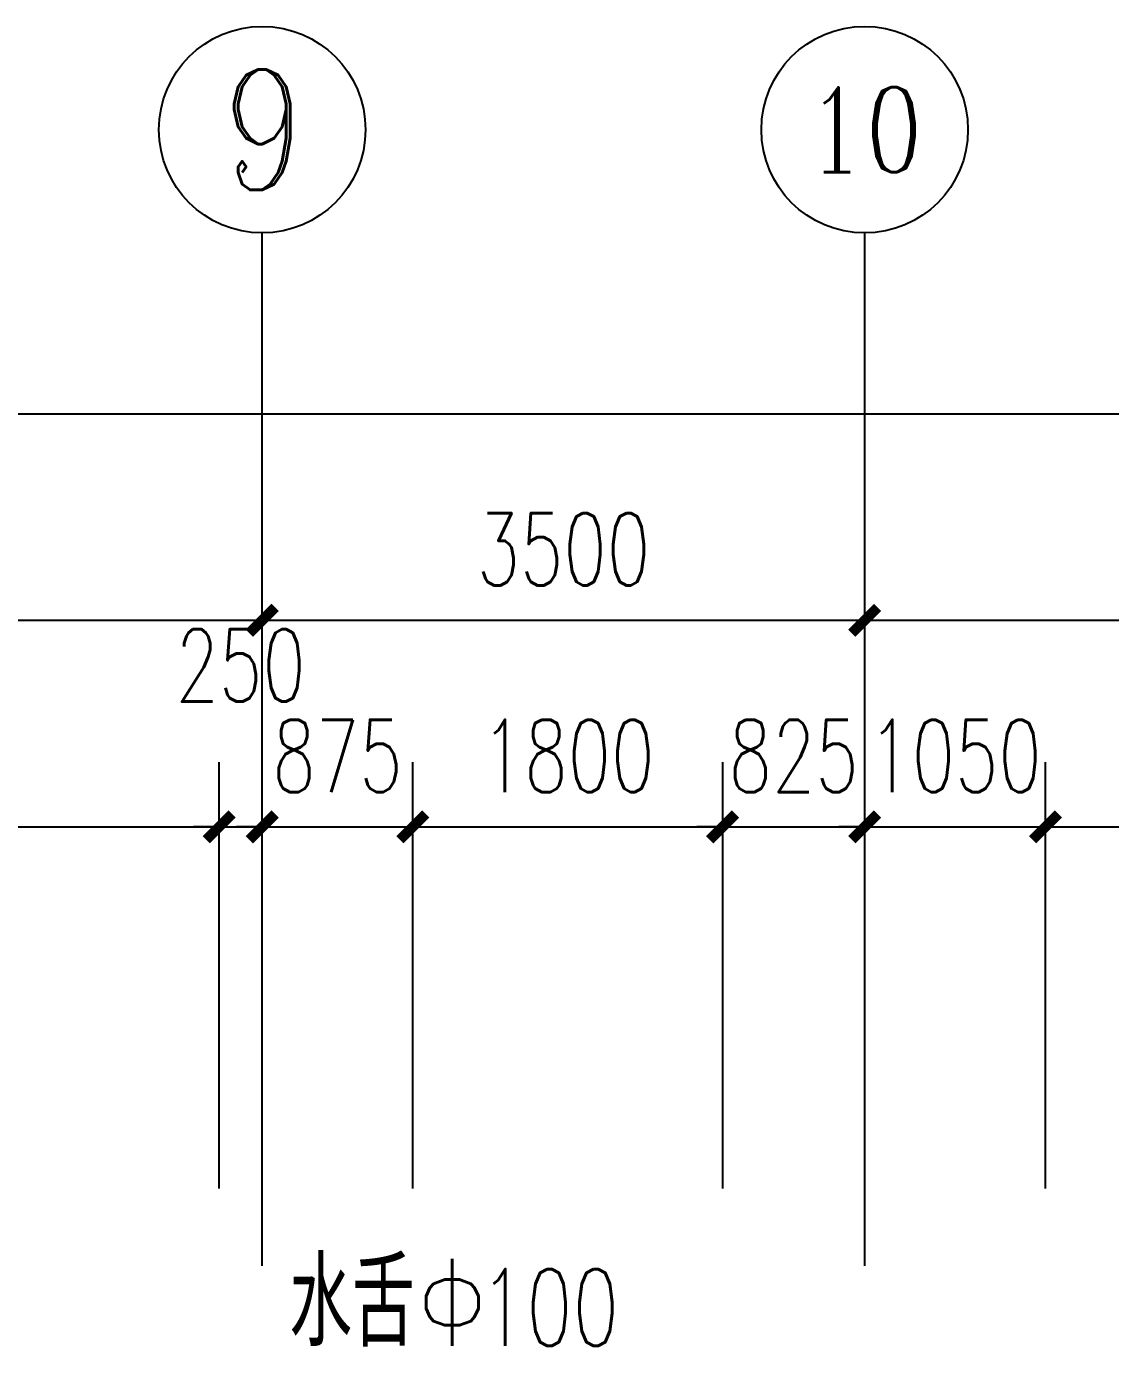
# Model space of a CAD drawing. Extents: x 0 to 2972856, y -1269770 to 0.
# Drawn here: x 2729786 to 2736084, y -1011225 to -1003556 of the extents above; entities that cross this region are included whole.
import ezdxf
from ezdxf.enums import TextEntityAlignment as Align

# ---------------------------------------------------------------- set-up
doc = ezdxf.new("R2010")
doc.units = 0
doc.header["$LTSCALE"] = 1000
doc.header["$PDSIZE"] = 50
doc.layers.add('1-建筑底图', color=8, linetype='Continuous')
doc.layers.add('AXIS_TEXT', color=7, linetype='Continuous')
doc.styles.add('_TCH_AXIS', font='COMPLEX', dxfattribs={"bigfont": 'GBCBIG'})
doc.styles.add('_TCH_DIM', font='SIMPLEX', dxfattribs={"bigfont": 'GBCBIG'})
doc.styles.add('A_DIM_T3', font='SIMPLEX', dxfattribs={"width": 0.7, "bigfont": 'HZ'})
doc.styles.add('COMPLEX', font='COMPLEX')
doc.dimstyles.new('_TCH_ARCH&&150', dxfattribs={"dimtxt": 420, "dimasz": 150, "dimexe": 375, "dimexo": 450, "dimgap": 202.5, "dimtad": 1, "dimdec": 0, "dimzin": 0, "dimdsep": 46, "dimtxsty": 'A_DIM_T3', "dimblk": 'ARCHTICK', "dimcen": 0.09, "dimclrt": 7, "dimazin": 2, "dimtfac": 1, "dimtdec": 0, "dimtix": 1, "dimtmove": 2, "dimatfit": 3, "dimfxl": 150, "dimtolj": 1, "dimtzin": 0, "dimarcsym": 0})

# ---------------------------------------------------------------- blocks, each defined once
blk = doc.blocks.new('_ArchTick')
at = {"color": 0, "linetype": 'ByBlock', "const_width": 0.4}
blk.add_lwpolyline([(-0.5, -0.5), (0.5, 0.5)], dxfattribs=at)
blk = doc.blocks.new('*D221')
at = {"layer": '1-建筑底图', "color": 0, "lineweight": -2, "transparency": 16777216}
for p, q in [((-600, 79650), (-600, 84525)), ((106600, 79650), (106600, 84525)), ((-600, 84150), (106600, 84150))]:
    blk.add_line(p, q, dxfattribs=at)
at = {"layer": 'Defpoints', "color": 0, "transparency": 16777216}
for p in [(106600, 84150), (-600, 79200), (106600, 79200)]:
    blk.add_point(p, dxfattribs=at)
at = {"layer": '1-建筑底图', "color": 0, "lineweight": -2, "transparency": 16777216, "xscale": 150, "yscale": 150, "zscale": 150, "rotation": 180}
blk.add_blockref('_ArchTick', (-600, 84150), dxfattribs=at)
at = {"layer": '1-建筑底图', "color": 0, "lineweight": -2, "transparency": 16777216, "xscale": 150, "yscale": 150, "zscale": 150}
blk.add_blockref('_ArchTick', (106600, 84150), dxfattribs=at)
at = {"layer": '1-建筑底图', "color": 7, "transparency": 16777216, "insert": (53000, 84562.5), "char_height": 420, "attachment_point": 5, "style": 'A_DIM_T3'}
blk.add_mtext('\\A1;107200', dxfattribs=at)
blk = doc.blocks.new('*D230')
at = {"layer": '1-建筑底图', "color": 0, "lineweight": -2, "transparency": 16777216}
for p, q in [((48000, 79650), (48000, 83325)), ((55700, 79650), (55700, 83325)), ((48000, 82950), (55700, 82950))]:
    blk.add_line(p, q, dxfattribs=at)
at = {"layer": 'Defpoints', "color": 0, "transparency": 16777216}
for p in [(55700, 82950), (48000, 79200), (55700, 79200)]:
    blk.add_point(p, dxfattribs=at)
at = {"layer": '1-建筑底图', "color": 0, "lineweight": -2, "transparency": 16777216, "xscale": 150, "yscale": 150, "zscale": 150, "rotation": 180}
blk.add_blockref('_ArchTick', (48000, 82950), dxfattribs=at)
at = {"layer": '1-建筑底图', "color": 0, "lineweight": -2, "transparency": 16777216, "xscale": 150, "yscale": 150, "zscale": 150}
blk.add_blockref('_ArchTick', (55700, 82950), dxfattribs=at)
at = {"layer": '1-建筑底图', "color": 7, "transparency": 16777216, "insert": (51850, 83362.5), "char_height": 420, "attachment_point": 5, "style": 'A_DIM_T3'}
blk.add_mtext('\\A1;7700', dxfattribs=at)
blk = doc.blocks.new('*D231')
at = {"layer": '1-建筑底图', "color": 0, "lineweight": -2, "transparency": 16777216}
for p, q in [((55700, 79650), (55700, 83325)), ((59200, 79650), (59200, 83325)), ((55700, 82950), (59200, 82950))]:
    blk.add_line(p, q, dxfattribs=at)
at = {"layer": 'Defpoints', "color": 0, "transparency": 16777216}
for p in [(59200, 82950), (55700, 79200), (59200, 79200)]:
    blk.add_point(p, dxfattribs=at)
at = {"layer": '1-建筑底图', "color": 0, "lineweight": -2, "transparency": 16777216, "xscale": 150, "yscale": 150, "zscale": 150, "rotation": 180}
blk.add_blockref('_ArchTick', (55700, 82950), dxfattribs=at)
at = {"layer": '1-建筑底图', "color": 0, "lineweight": -2, "transparency": 16777216, "xscale": 150, "yscale": 150, "zscale": 150}
blk.add_blockref('_ArchTick', (59200, 82950), dxfattribs=at)
at = {"layer": '1-建筑底图', "color": 7, "transparency": 16777216, "insert": (57450, 83362.5), "char_height": 420, "attachment_point": 5, "style": 'A_DIM_T3'}
blk.add_mtext('\\A1;3500', dxfattribs=at)
blk = doc.blocks.new('*D232')
at = {"layer": '1-建筑底图', "color": 0, "lineweight": -2, "transparency": 16777216}
for p, q in [((59200, 79650), (59200, 83325)), ((67200, 79650), (67200, 83325)), ((59200, 82950), (67200, 82950))]:
    blk.add_line(p, q, dxfattribs=at)
at = {"layer": 'Defpoints', "color": 0, "transparency": 16777216}
for p in [(67200, 82950), (59200, 79200), (67200, 79200)]:
    blk.add_point(p, dxfattribs=at)
at = {"layer": '1-建筑底图', "color": 0, "lineweight": -2, "transparency": 16777216, "xscale": 150, "yscale": 150, "zscale": 150, "rotation": 180}
blk.add_blockref('_ArchTick', (59200, 82950), dxfattribs=at)
at = {"layer": '1-建筑底图', "color": 0, "lineweight": -2, "transparency": 16777216, "xscale": 150, "yscale": 150, "zscale": 150}
blk.add_blockref('_ArchTick', (67200, 82950), dxfattribs=at)
at = {"layer": '1-建筑底图', "color": 7, "transparency": 16777216, "insert": (63200, 83362.5), "char_height": 420, "attachment_point": 5, "style": 'A_DIM_T3'}
blk.add_mtext('\\A1;8000', dxfattribs=at)
blk = doc.blocks.new('*D301')
at = {"layer": '1-建筑底图', "color": 0, "lineweight": -2, "transparency": 16777216}
for p, q in [((60250, 79650), (60250, 82125)), ((62250, 79650), (62250, 82125)), ((60250, 81750), (62250, 81750))]:
    blk.add_line(p, q, dxfattribs=at)
at = {"layer": 'Defpoints', "color": 0, "transparency": 16777216}
for p in [(62250, 81750), (60250, 79200), (62250, 79200)]:
    blk.add_point(p, dxfattribs=at)
at = {"layer": '1-建筑底图', "color": 0, "lineweight": -2, "transparency": 16777216, "xscale": 150, "yscale": 150, "zscale": 150, "rotation": 180}
blk.add_blockref('_ArchTick', (60250, 81750), dxfattribs=at)
at = {"layer": '1-建筑底图', "color": 0, "lineweight": -2, "transparency": 16777216, "xscale": 150, "yscale": 150, "zscale": 150}
blk.add_blockref('_ArchTick', (62250, 81750), dxfattribs=at)
at = {"layer": '1-建筑底图', "color": 7, "transparency": 16777216, "insert": (61250, 82162.5), "char_height": 420, "attachment_point": 5, "style": 'A_DIM_T3'}
blk.add_mtext('\\A1;2000', dxfattribs=at)
blk = doc.blocks.new('*D302')
at = {"layer": '1-建筑底图', "color": 0, "lineweight": -2, "transparency": 16777216}
for p, q in [((59200, 79650), (59200, 82125)), ((60250, 79650), (60250, 82125)), ((59200, 81750), (59050, 81750)), ((59200, 81750), (60250, 81750)), ((60250, 81750), (60400, 81750))]:
    blk.add_line(p, q, dxfattribs=at)
at = {"layer": 'Defpoints', "color": 0, "transparency": 16777216}
for p in [(60250, 81750), (59200, 79200), (60250, 79200)]:
    blk.add_point(p, dxfattribs=at)
at = {"layer": '1-建筑底图', "color": 0, "lineweight": -2, "transparency": 16777216, "xscale": 150, "yscale": 150, "zscale": 150}
blk.add_blockref('_ArchTick', (59200, 81750), dxfattribs=at)
at = {"layer": '1-建筑底图', "color": 0, "lineweight": -2, "transparency": 16777216, "xscale": 150, "yscale": 150, "zscale": 150, "rotation": 180}
blk.add_blockref('_ArchTick', (60250, 81750), dxfattribs=at)
at = {"layer": '1-建筑底图', "color": 7, "transparency": 16777216, "insert": (59725, 82162.5), "char_height": 420, "attachment_point": 5, "style": 'A_DIM_T3'}
blk.add_mtext('\\A1;1050', dxfattribs=at)
blk = doc.blocks.new('*D303')
at = {"layer": '1-建筑底图', "color": 0, "lineweight": -2, "transparency": 16777216}
for p, q in [((58375, 79650), (58375, 82125)), ((59200, 79650), (59200, 82125)), ((58375, 81750), (58225, 81750)), ((58375, 81750), (59200, 81750)), ((59200, 81750), (59350, 81750))]:
    blk.add_line(p, q, dxfattribs=at)
at = {"layer": 'Defpoints', "color": 0, "transparency": 16777216}
for p in [(59200, 81750), (58375, 79200), (59200, 79200)]:
    blk.add_point(p, dxfattribs=at)
at = {"layer": '1-建筑底图', "color": 0, "lineweight": -2, "transparency": 16777216, "xscale": 150, "yscale": 150, "zscale": 150}
blk.add_blockref('_ArchTick', (58375, 81750), dxfattribs=at)
at = {"layer": '1-建筑底图', "color": 0, "lineweight": -2, "transparency": 16777216, "xscale": 150, "yscale": 150, "zscale": 150, "rotation": 180}
blk.add_blockref('_ArchTick', (59200, 81750), dxfattribs=at)
at = {"layer": '1-建筑底图', "color": 7, "transparency": 16777216, "insert": (58787.5, 82162.5), "char_height": 420, "attachment_point": 5, "style": 'A_DIM_T3'}
blk.add_mtext('\\A1;825', dxfattribs=at)
blk = doc.blocks.new('*D304')
at = {"layer": '1-建筑底图', "color": 0, "lineweight": -2, "transparency": 16777216}
for p, q in [((56575, 79650), (56575, 82125)), ((58375, 79650), (58375, 82125)), ((56575, 81750), (58375, 81750))]:
    blk.add_line(p, q, dxfattribs=at)
at = {"layer": 'Defpoints', "color": 0, "transparency": 16777216}
for p in [(58375, 81750), (56575, 79200), (58375, 79200)]:
    blk.add_point(p, dxfattribs=at)
at = {"layer": '1-建筑底图', "color": 0, "lineweight": -2, "transparency": 16777216, "xscale": 150, "yscale": 150, "zscale": 150, "rotation": 180}
blk.add_blockref('_ArchTick', (56575, 81750), dxfattribs=at)
at = {"layer": '1-建筑底图', "color": 0, "lineweight": -2, "transparency": 16777216, "xscale": 150, "yscale": 150, "zscale": 150}
blk.add_blockref('_ArchTick', (58375, 81750), dxfattribs=at)
at = {"layer": '1-建筑底图', "color": 7, "transparency": 16777216, "insert": (57475, 82162.5), "char_height": 420, "attachment_point": 5, "style": 'A_DIM_T3'}
blk.add_mtext('\\A1;1800', dxfattribs=at)
blk = doc.blocks.new('*D305')
at = {"layer": '1-建筑底图', "color": 0, "lineweight": -2, "transparency": 16777216}
for p, q in [((55700, 79650), (55700, 82125)), ((56575, 79650), (56575, 82125)), ((55700, 81750), (55550, 81750)), ((55700, 81750), (56575, 81750)), ((56575, 81750), (56725, 81750))]:
    blk.add_line(p, q, dxfattribs=at)
at = {"layer": 'Defpoints', "color": 0, "transparency": 16777216}
for p in [(56575, 81750), (55700, 79200), (56575, 79200)]:
    blk.add_point(p, dxfattribs=at)
at = {"layer": '1-建筑底图', "color": 0, "lineweight": -2, "transparency": 16777216, "xscale": 150, "yscale": 150, "zscale": 150}
blk.add_blockref('_ArchTick', (55700, 81750), dxfattribs=at)
at = {"layer": '1-建筑底图', "color": 0, "lineweight": -2, "transparency": 16777216, "xscale": 150, "yscale": 150, "zscale": 150, "rotation": 180}
blk.add_blockref('_ArchTick', (56575, 81750), dxfattribs=at)
at = {"layer": '1-建筑底图', "color": 7, "transparency": 16777216, "insert": (56137.5, 82162.5), "char_height": 420, "attachment_point": 5, "style": 'A_DIM_T3'}
blk.add_mtext('\\A1;875', dxfattribs=at)
blk = doc.blocks.new('*D306')
at = {"layer": '1-建筑底图', "color": 0, "lineweight": -2, "transparency": 16777216}
for p, q in [((55450, 79650), (55450, 82125)), ((55700, 79650), (55700, 82125)), ((55450, 81750), (55300, 81750)), ((55450, 81750), (55700, 81750)), ((55700, 81750), (55850, 81750))]:
    blk.add_line(p, q, dxfattribs=at)
at = {"layer": 'Defpoints', "color": 0, "transparency": 16777216}
for p in [(55700, 81750), (55450, 79200), (55700, 79200)]:
    blk.add_point(p, dxfattribs=at)
at = {"layer": '1-建筑底图', "color": 0, "lineweight": -2, "transparency": 16777216, "xscale": 150, "yscale": 150, "zscale": 150}
blk.add_blockref('_ArchTick', (55450, 81750), dxfattribs=at)
at = {"layer": '1-建筑底图', "color": 0, "lineweight": -2, "transparency": 16777216, "xscale": 150, "yscale": 150, "zscale": 150, "rotation": 180}
blk.add_blockref('_ArchTick', (55700, 81750), dxfattribs=at)
at = {"layer": '1-建筑底图', "color": 7, "transparency": 16777216, "insert": (55575, 82687.5), "char_height": 420, "attachment_point": 5, "style": 'A_DIM_T3'}
blk.add_mtext('\\A1;250', dxfattribs=at)
blk = doc.blocks.new('*D307')
at = {"layer": '1-建筑底图', "color": 0, "lineweight": -2, "transparency": 16777216}
for p, q in [((48500, 79650), (48500, 82125)), ((55450, 79650), (55450, 82125)), ((48500, 81750), (55450, 81750))]:
    blk.add_line(p, q, dxfattribs=at)
at = {"layer": 'Defpoints', "color": 0, "transparency": 16777216}
for p in [(55450, 81750), (48500, 79200), (55450, 79200)]:
    blk.add_point(p, dxfattribs=at)
at = {"layer": '1-建筑底图', "color": 0, "lineweight": -2, "transparency": 16777216, "xscale": 150, "yscale": 150, "zscale": 150, "rotation": 180}
blk.add_blockref('_ArchTick', (48500, 81750), dxfattribs=at)
at = {"layer": '1-建筑底图', "color": 0, "lineweight": -2, "transparency": 16777216, "xscale": 150, "yscale": 150, "zscale": 150}
blk.add_blockref('_ArchTick', (55450, 81750), dxfattribs=at)
at = {"layer": '1-建筑底图', "color": 7, "transparency": 16777216, "insert": (51975, 82162.5), "char_height": 420, "attachment_point": 5, "style": 'A_DIM_T3'}
blk.add_mtext('\\A1;6950', dxfattribs=at)
blk = doc.blocks.new('*D836')
at = {"layer": '1-建筑底图', "color": 0, "lineweight": -2, "transparency": 16777216}
for p, q in [((-600, 79650), (-600, 84525)), ((106600, 79650), (106600, 84525)), ((-600, 84150), (106600, 84150))]:
    blk.add_line(p, q, dxfattribs=at)
at = {"layer": 'Defpoints', "color": 0, "transparency": 16777216}
for p in [(106600, 84150), (-600, 79200), (106600, 79200)]:
    blk.add_point(p, dxfattribs=at)
at = {"layer": '1-建筑底图', "color": 0, "lineweight": -2, "transparency": 16777216, "xscale": 150, "yscale": 150, "zscale": 150, "rotation": 180}
blk.add_blockref('_ArchTick', (-600, 84150), dxfattribs=at)
at = {"layer": '1-建筑底图', "color": 0, "lineweight": -2, "transparency": 16777216, "xscale": 150, "yscale": 150, "zscale": 150}
blk.add_blockref('_ArchTick', (106600, 84150), dxfattribs=at)
at = {"layer": '1-建筑底图', "color": 7, "transparency": 16777216, "insert": (53000, 84562.5), "char_height": 420, "attachment_point": 5, "style": 'A_DIM_T3'}
blk.add_mtext('\\A1;107200', dxfattribs=at)
blk = doc.blocks.new('*D845')
at = {"layer": '1-建筑底图', "color": 0, "lineweight": -2, "transparency": 16777216}
for p, q in [((48000, 79650), (48000, 83325)), ((55700, 79650), (55700, 83325)), ((48000, 82950), (55700, 82950))]:
    blk.add_line(p, q, dxfattribs=at)
at = {"layer": 'Defpoints', "color": 0, "transparency": 16777216}
for p in [(55700, 82950), (48000, 79200), (55700, 79200)]:
    blk.add_point(p, dxfattribs=at)
at = {"layer": '1-建筑底图', "color": 0, "lineweight": -2, "transparency": 16777216, "xscale": 150, "yscale": 150, "zscale": 150, "rotation": 180}
blk.add_blockref('_ArchTick', (48000, 82950), dxfattribs=at)
at = {"layer": '1-建筑底图', "color": 0, "lineweight": -2, "transparency": 16777216, "xscale": 150, "yscale": 150, "zscale": 150}
blk.add_blockref('_ArchTick', (55700, 82950), dxfattribs=at)
at = {"layer": '1-建筑底图', "color": 7, "transparency": 16777216, "insert": (51850, 83362.5), "char_height": 420, "attachment_point": 5, "style": 'A_DIM_T3'}
blk.add_mtext('\\A1;7700', dxfattribs=at)
blk = doc.blocks.new('*D846')
at = {"layer": '1-建筑底图', "color": 0, "lineweight": -2, "transparency": 16777216}
for p, q in [((55700, 79650), (55700, 83325)), ((59200, 79650), (59200, 83325)), ((55700, 82950), (59200, 82950))]:
    blk.add_line(p, q, dxfattribs=at)
at = {"layer": 'Defpoints', "color": 0, "transparency": 16777216}
for p in [(59200, 82950), (55700, 79200), (59200, 79200)]:
    blk.add_point(p, dxfattribs=at)
at = {"layer": '1-建筑底图', "color": 0, "lineweight": -2, "transparency": 16777216, "xscale": 150, "yscale": 150, "zscale": 150, "rotation": 180}
blk.add_blockref('_ArchTick', (55700, 82950), dxfattribs=at)
at = {"layer": '1-建筑底图', "color": 0, "lineweight": -2, "transparency": 16777216, "xscale": 150, "yscale": 150, "zscale": 150}
blk.add_blockref('_ArchTick', (59200, 82950), dxfattribs=at)
at = {"layer": '1-建筑底图', "color": 7, "transparency": 16777216, "insert": (57450, 83362.5), "char_height": 420, "attachment_point": 5, "style": 'A_DIM_T3'}
blk.add_mtext('\\A1;3500', dxfattribs=at)
blk = doc.blocks.new('*D847')
at = {"layer": '1-建筑底图', "color": 0, "lineweight": -2, "transparency": 16777216}
for p, q in [((59200, 79650), (59200, 83325)), ((67200, 79650), (67200, 83325)), ((59200, 82950), (67200, 82950))]:
    blk.add_line(p, q, dxfattribs=at)
at = {"layer": 'Defpoints', "color": 0, "transparency": 16777216}
for p in [(67200, 82950), (59200, 79200), (67200, 79200)]:
    blk.add_point(p, dxfattribs=at)
at = {"layer": '1-建筑底图', "color": 0, "lineweight": -2, "transparency": 16777216, "xscale": 150, "yscale": 150, "zscale": 150, "rotation": 180}
blk.add_blockref('_ArchTick', (59200, 82950), dxfattribs=at)
at = {"layer": '1-建筑底图', "color": 0, "lineweight": -2, "transparency": 16777216, "xscale": 150, "yscale": 150, "zscale": 150}
blk.add_blockref('_ArchTick', (67200, 82950), dxfattribs=at)
at = {"layer": '1-建筑底图', "color": 7, "transparency": 16777216, "insert": (63200, 83362.5), "char_height": 420, "attachment_point": 5, "style": 'A_DIM_T3'}
blk.add_mtext('\\A1;8000', dxfattribs=at)
blk = doc.blocks.new('*D916')
at = {"layer": '1-建筑底图', "color": 0, "lineweight": -2, "transparency": 16777216}
for p, q in [((60250, 79650), (60250, 82125)), ((62250, 79650), (62250, 82125)), ((60250, 81750), (62250, 81750))]:
    blk.add_line(p, q, dxfattribs=at)
at = {"layer": 'Defpoints', "color": 0, "transparency": 16777216}
for p in [(62250, 81750), (60250, 79200), (62250, 79200)]:
    blk.add_point(p, dxfattribs=at)
at = {"layer": '1-建筑底图', "color": 0, "lineweight": -2, "transparency": 16777216, "xscale": 150, "yscale": 150, "zscale": 150, "rotation": 180}
blk.add_blockref('_ArchTick', (60250, 81750), dxfattribs=at)
at = {"layer": '1-建筑底图', "color": 0, "lineweight": -2, "transparency": 16777216, "xscale": 150, "yscale": 150, "zscale": 150}
blk.add_blockref('_ArchTick', (62250, 81750), dxfattribs=at)
at = {"layer": '1-建筑底图', "color": 7, "transparency": 16777216, "insert": (61250, 82162.5), "char_height": 420, "attachment_point": 5, "style": 'A_DIM_T3'}
blk.add_mtext('\\A1;2000', dxfattribs=at)
blk = doc.blocks.new('*D917')
at = {"layer": '1-建筑底图', "color": 0, "lineweight": -2, "transparency": 16777216}
for p, q in [((59200, 79650), (59200, 82125)), ((60250, 79650), (60250, 82125)), ((59200, 81750), (59050, 81750)), ((59200, 81750), (60250, 81750)), ((60250, 81750), (60400, 81750))]:
    blk.add_line(p, q, dxfattribs=at)
at = {"layer": 'Defpoints', "color": 0, "transparency": 16777216}
for p in [(60250, 81750), (59200, 79200), (60250, 79200)]:
    blk.add_point(p, dxfattribs=at)
at = {"layer": '1-建筑底图', "color": 0, "lineweight": -2, "transparency": 16777216, "xscale": 150, "yscale": 150, "zscale": 150}
blk.add_blockref('_ArchTick', (59200, 81750), dxfattribs=at)
at = {"layer": '1-建筑底图', "color": 0, "lineweight": -2, "transparency": 16777216, "xscale": 150, "yscale": 150, "zscale": 150, "rotation": 180}
blk.add_blockref('_ArchTick', (60250, 81750), dxfattribs=at)
at = {"layer": '1-建筑底图', "color": 7, "transparency": 16777216, "insert": (59725, 82162.5), "char_height": 420, "attachment_point": 5, "style": 'A_DIM_T3'}
blk.add_mtext('\\A1;1050', dxfattribs=at)
blk = doc.blocks.new('*D918')
at = {"layer": '1-建筑底图', "color": 0, "lineweight": -2, "transparency": 16777216}
for p, q in [((58375, 79650), (58375, 82125)), ((59200, 79650), (59200, 82125)), ((58375, 81750), (58225, 81750)), ((58375, 81750), (59200, 81750)), ((59200, 81750), (59350, 81750))]:
    blk.add_line(p, q, dxfattribs=at)
at = {"layer": 'Defpoints', "color": 0, "transparency": 16777216}
for p in [(59200, 81750), (58375, 79200), (59200, 79200)]:
    blk.add_point(p, dxfattribs=at)
at = {"layer": '1-建筑底图', "color": 0, "lineweight": -2, "transparency": 16777216, "xscale": 150, "yscale": 150, "zscale": 150}
blk.add_blockref('_ArchTick', (58375, 81750), dxfattribs=at)
at = {"layer": '1-建筑底图', "color": 0, "lineweight": -2, "transparency": 16777216, "xscale": 150, "yscale": 150, "zscale": 150, "rotation": 180}
blk.add_blockref('_ArchTick', (59200, 81750), dxfattribs=at)
at = {"layer": '1-建筑底图', "color": 7, "transparency": 16777216, "insert": (58787.5, 82162.5), "char_height": 420, "attachment_point": 5, "style": 'A_DIM_T3'}
blk.add_mtext('\\A1;825', dxfattribs=at)
blk = doc.blocks.new('*D919')
at = {"layer": '1-建筑底图', "color": 0, "lineweight": -2, "transparency": 16777216}
for p, q in [((56575, 79650), (56575, 82125)), ((58375, 79650), (58375, 82125)), ((56575, 81750), (58375, 81750))]:
    blk.add_line(p, q, dxfattribs=at)
at = {"layer": 'Defpoints', "color": 0, "transparency": 16777216}
for p in [(58375, 81750), (56575, 79200), (58375, 79200)]:
    blk.add_point(p, dxfattribs=at)
at = {"layer": '1-建筑底图', "color": 0, "lineweight": -2, "transparency": 16777216, "xscale": 150, "yscale": 150, "zscale": 150, "rotation": 180}
blk.add_blockref('_ArchTick', (56575, 81750), dxfattribs=at)
at = {"layer": '1-建筑底图', "color": 0, "lineweight": -2, "transparency": 16777216, "xscale": 150, "yscale": 150, "zscale": 150}
blk.add_blockref('_ArchTick', (58375, 81750), dxfattribs=at)
at = {"layer": '1-建筑底图', "color": 7, "transparency": 16777216, "insert": (57475, 82162.5), "char_height": 420, "attachment_point": 5, "style": 'A_DIM_T3'}
blk.add_mtext('\\A1;1800', dxfattribs=at)
blk = doc.blocks.new('*D920')
at = {"layer": '1-建筑底图', "color": 0, "lineweight": -2, "transparency": 16777216}
for p, q in [((55700, 79650), (55700, 82125)), ((56575, 79650), (56575, 82125)), ((55700, 81750), (55550, 81750)), ((55700, 81750), (56575, 81750)), ((56575, 81750), (56725, 81750))]:
    blk.add_line(p, q, dxfattribs=at)
at = {"layer": 'Defpoints', "color": 0, "transparency": 16777216}
for p in [(56575, 81750), (55700, 79200), (56575, 79200)]:
    blk.add_point(p, dxfattribs=at)
at = {"layer": '1-建筑底图', "color": 0, "lineweight": -2, "transparency": 16777216, "xscale": 150, "yscale": 150, "zscale": 150}
blk.add_blockref('_ArchTick', (55700, 81750), dxfattribs=at)
at = {"layer": '1-建筑底图', "color": 0, "lineweight": -2, "transparency": 16777216, "xscale": 150, "yscale": 150, "zscale": 150, "rotation": 180}
blk.add_blockref('_ArchTick', (56575, 81750), dxfattribs=at)
at = {"layer": '1-建筑底图', "color": 7, "transparency": 16777216, "insert": (56137.5, 82162.5), "char_height": 420, "attachment_point": 5, "style": 'A_DIM_T3'}
blk.add_mtext('\\A1;875', dxfattribs=at)
blk = doc.blocks.new('*D921')
at = {"layer": '1-建筑底图', "color": 0, "lineweight": -2, "transparency": 16777216}
for p, q in [((55450, 79650), (55450, 82125)), ((55700, 79650), (55700, 82125)), ((55450, 81750), (55300, 81750)), ((55450, 81750), (55700, 81750)), ((55700, 81750), (55850, 81750))]:
    blk.add_line(p, q, dxfattribs=at)
at = {"layer": 'Defpoints', "color": 0, "transparency": 16777216}
for p in [(55700, 81750), (55450, 79200), (55700, 79200)]:
    blk.add_point(p, dxfattribs=at)
at = {"layer": '1-建筑底图', "color": 0, "lineweight": -2, "transparency": 16777216, "xscale": 150, "yscale": 150, "zscale": 150}
blk.add_blockref('_ArchTick', (55450, 81750), dxfattribs=at)
at = {"layer": '1-建筑底图', "color": 0, "lineweight": -2, "transparency": 16777216, "xscale": 150, "yscale": 150, "zscale": 150, "rotation": 180}
blk.add_blockref('_ArchTick', (55700, 81750), dxfattribs=at)
at = {"layer": '1-建筑底图', "color": 7, "transparency": 16777216, "insert": (55575, 82687.5), "char_height": 420, "attachment_point": 5, "style": 'A_DIM_T3'}
blk.add_mtext('\\A1;250', dxfattribs=at)
blk = doc.blocks.new('*D922')
at = {"layer": '1-建筑底图', "color": 0, "lineweight": -2, "transparency": 16777216}
for p, q in [((48500, 79650), (48500, 82125)), ((55450, 79650), (55450, 82125)), ((48500, 81750), (55450, 81750))]:
    blk.add_line(p, q, dxfattribs=at)
at = {"layer": 'Defpoints', "color": 0, "transparency": 16777216}
for p in [(55450, 81750), (48500, 79200), (55450, 79200)]:
    blk.add_point(p, dxfattribs=at)
at = {"layer": '1-建筑底图', "color": 0, "lineweight": -2, "transparency": 16777216, "xscale": 150, "yscale": 150, "zscale": 150, "rotation": 180}
blk.add_blockref('_ArchTick', (48500, 81750), dxfattribs=at)
at = {"layer": '1-建筑底图', "color": 0, "lineweight": -2, "transparency": 16777216, "xscale": 150, "yscale": 150, "zscale": 150}
blk.add_blockref('_ArchTick', (55450, 81750), dxfattribs=at)
at = {"layer": '1-建筑底图', "color": 7, "transparency": 16777216, "insert": (51975, 82162.5), "char_height": 420, "attachment_point": 5, "style": 'A_DIM_T3'}
blk.add_mtext('\\A1;6950', dxfattribs=at)
blk = doc.blocks.new('_AXISO')
blk.add_circle((0, 0), 0.5)
at = {"layer": 'AXIS_TEXT', "style": 'COMPLEX', "width": 1.041667}
blk.add_attdef('A', text='', height=0.56, dxfattribs=at).set_placement((-0.25, -0.28), (0.25, -0.28), align=Align.FIT)
blk = doc.blocks.new('*D439')
at = {"layer": '1-建筑底图', "color": 0, "lineweight": -2, "transparency": 16777216}
for p, q in [((-600, 79650), (-600, 84525)), ((106600, 79650), (106600, 84525)), ((-600, 84150), (106600, 84150))]:
    blk.add_line(p, q, dxfattribs=at)
at = {"layer": 'Defpoints', "color": 0, "transparency": 16777216}
for p in [(106600, 84150), (-600, 79200), (106600, 79200)]:
    blk.add_point(p, dxfattribs=at)
at = {"layer": '1-建筑底图', "color": 0, "lineweight": -2, "transparency": 16777216, "xscale": 150, "yscale": 150, "zscale": 150, "rotation": 180}
blk.add_blockref('_ArchTick', (-600, 84150), dxfattribs=at)
at = {"layer": '1-建筑底图', "color": 0, "lineweight": -2, "transparency": 16777216, "xscale": 150, "yscale": 150, "zscale": 150}
blk.add_blockref('_ArchTick', (106600, 84150), dxfattribs=at)
at = {"layer": '1-建筑底图', "color": 7, "transparency": 16777216, "insert": (53000, 84562.5), "char_height": 420, "attachment_point": 5, "style": 'A_DIM_T3'}
blk.add_mtext('\\A1;107200', dxfattribs=at)
blk = doc.blocks.new('*D448')
at = {"layer": '1-建筑底图', "color": 0, "lineweight": -2, "transparency": 16777216}
for p, q in [((48000, 79650), (48000, 83325)), ((55700, 79650), (55700, 83325)), ((48000, 82950), (55700, 82950))]:
    blk.add_line(p, q, dxfattribs=at)
at = {"layer": 'Defpoints', "color": 0, "transparency": 16777216}
for p in [(55700, 82950), (48000, 79200), (55700, 79200)]:
    blk.add_point(p, dxfattribs=at)
at = {"layer": '1-建筑底图', "color": 0, "lineweight": -2, "transparency": 16777216, "xscale": 150, "yscale": 150, "zscale": 150, "rotation": 180}
blk.add_blockref('_ArchTick', (48000, 82950), dxfattribs=at)
at = {"layer": '1-建筑底图', "color": 0, "lineweight": -2, "transparency": 16777216, "xscale": 150, "yscale": 150, "zscale": 150}
blk.add_blockref('_ArchTick', (55700, 82950), dxfattribs=at)
at = {"layer": '1-建筑底图', "color": 7, "transparency": 16777216, "insert": (51850, 83362.5), "char_height": 420, "attachment_point": 5, "style": 'A_DIM_T3'}
blk.add_mtext('\\A1;7700', dxfattribs=at)
blk = doc.blocks.new('*D449')
at = {"layer": '1-建筑底图', "color": 0, "lineweight": -2, "transparency": 16777216}
for p, q in [((55700, 79650), (55700, 83325)), ((59200, 79650), (59200, 83325)), ((55700, 82950), (59200, 82950))]:
    blk.add_line(p, q, dxfattribs=at)
at = {"layer": 'Defpoints', "color": 0, "transparency": 16777216}
for p in [(59200, 82950), (55700, 79200), (59200, 79200)]:
    blk.add_point(p, dxfattribs=at)
at = {"layer": '1-建筑底图', "color": 0, "lineweight": -2, "transparency": 16777216, "xscale": 150, "yscale": 150, "zscale": 150, "rotation": 180}
blk.add_blockref('_ArchTick', (55700, 82950), dxfattribs=at)
at = {"layer": '1-建筑底图', "color": 0, "lineweight": -2, "transparency": 16777216, "xscale": 150, "yscale": 150, "zscale": 150}
blk.add_blockref('_ArchTick', (59200, 82950), dxfattribs=at)
at = {"layer": '1-建筑底图', "color": 7, "transparency": 16777216, "insert": (57450, 83362.5), "char_height": 420, "attachment_point": 5, "style": 'A_DIM_T3'}
blk.add_mtext('\\A1;3500', dxfattribs=at)
blk = doc.blocks.new('*D450')
at = {"layer": '1-建筑底图', "color": 0, "lineweight": -2, "transparency": 16777216}
for p, q in [((59200, 79650), (59200, 83325)), ((67200, 79650), (67200, 83325)), ((59200, 82950), (67200, 82950))]:
    blk.add_line(p, q, dxfattribs=at)
at = {"layer": 'Defpoints', "color": 0, "transparency": 16777216}
for p in [(67200, 82950), (59200, 79200), (67200, 79200)]:
    blk.add_point(p, dxfattribs=at)
at = {"layer": '1-建筑底图', "color": 0, "lineweight": -2, "transparency": 16777216, "xscale": 150, "yscale": 150, "zscale": 150, "rotation": 180}
blk.add_blockref('_ArchTick', (59200, 82950), dxfattribs=at)
at = {"layer": '1-建筑底图', "color": 0, "lineweight": -2, "transparency": 16777216, "xscale": 150, "yscale": 150, "zscale": 150}
blk.add_blockref('_ArchTick', (67200, 82950), dxfattribs=at)
at = {"layer": '1-建筑底图', "color": 7, "transparency": 16777216, "insert": (63200, 83362.5), "char_height": 420, "attachment_point": 5, "style": 'A_DIM_T3'}
blk.add_mtext('\\A1;8000', dxfattribs=at)
blk = doc.blocks.new('*D519')
at = {"layer": '1-建筑底图', "color": 0, "lineweight": -2, "transparency": 16777216}
for p, q in [((60250, 79650), (60250, 82125)), ((62250, 79650), (62250, 82125)), ((60250, 81750), (62250, 81750))]:
    blk.add_line(p, q, dxfattribs=at)
at = {"layer": 'Defpoints', "color": 0, "transparency": 16777216}
for p in [(62250, 81750), (60250, 79200), (62250, 79200)]:
    blk.add_point(p, dxfattribs=at)
at = {"layer": '1-建筑底图', "color": 0, "lineweight": -2, "transparency": 16777216, "xscale": 150, "yscale": 150, "zscale": 150, "rotation": 180}
blk.add_blockref('_ArchTick', (60250, 81750), dxfattribs=at)
at = {"layer": '1-建筑底图', "color": 0, "lineweight": -2, "transparency": 16777216, "xscale": 150, "yscale": 150, "zscale": 150}
blk.add_blockref('_ArchTick', (62250, 81750), dxfattribs=at)
at = {"layer": '1-建筑底图', "color": 7, "transparency": 16777216, "insert": (61250, 82162.5), "char_height": 420, "attachment_point": 5, "style": 'A_DIM_T3'}
blk.add_mtext('\\A1;2000', dxfattribs=at)
blk = doc.blocks.new('*D520')
at = {"layer": '1-建筑底图', "color": 0, "lineweight": -2, "transparency": 16777216}
for p, q in [((59200, 79650), (59200, 82125)), ((60250, 79650), (60250, 82125)), ((59200, 81750), (59050, 81750)), ((59200, 81750), (60250, 81750)), ((60250, 81750), (60400, 81750))]:
    blk.add_line(p, q, dxfattribs=at)
at = {"layer": 'Defpoints', "color": 0, "transparency": 16777216}
for p in [(60250, 81750), (59200, 79200), (60250, 79200)]:
    blk.add_point(p, dxfattribs=at)
at = {"layer": '1-建筑底图', "color": 0, "lineweight": -2, "transparency": 16777216, "xscale": 150, "yscale": 150, "zscale": 150}
blk.add_blockref('_ArchTick', (59200, 81750), dxfattribs=at)
at = {"layer": '1-建筑底图', "color": 0, "lineweight": -2, "transparency": 16777216, "xscale": 150, "yscale": 150, "zscale": 150, "rotation": 180}
blk.add_blockref('_ArchTick', (60250, 81750), dxfattribs=at)
at = {"layer": '1-建筑底图', "color": 7, "transparency": 16777216, "insert": (59725, 82162.5), "char_height": 420, "attachment_point": 5, "style": 'A_DIM_T3'}
blk.add_mtext('\\A1;1050', dxfattribs=at)
blk = doc.blocks.new('*D521')
at = {"layer": '1-建筑底图', "color": 0, "lineweight": -2, "transparency": 16777216}
for p, q in [((58375, 79650), (58375, 82125)), ((59200, 79650), (59200, 82125)), ((58375, 81750), (58225, 81750)), ((58375, 81750), (59200, 81750)), ((59200, 81750), (59350, 81750))]:
    blk.add_line(p, q, dxfattribs=at)
at = {"layer": 'Defpoints', "color": 0, "transparency": 16777216}
for p in [(59200, 81750), (58375, 79200), (59200, 79200)]:
    blk.add_point(p, dxfattribs=at)
at = {"layer": '1-建筑底图', "color": 0, "lineweight": -2, "transparency": 16777216, "xscale": 150, "yscale": 150, "zscale": 150}
blk.add_blockref('_ArchTick', (58375, 81750), dxfattribs=at)
at = {"layer": '1-建筑底图', "color": 0, "lineweight": -2, "transparency": 16777216, "xscale": 150, "yscale": 150, "zscale": 150, "rotation": 180}
blk.add_blockref('_ArchTick', (59200, 81750), dxfattribs=at)
at = {"layer": '1-建筑底图', "color": 7, "transparency": 16777216, "insert": (58787.5, 82162.5), "char_height": 420, "attachment_point": 5, "style": 'A_DIM_T3'}
blk.add_mtext('\\A1;825', dxfattribs=at)
blk = doc.blocks.new('*D522')
at = {"layer": '1-建筑底图', "color": 0, "lineweight": -2, "transparency": 16777216}
for p, q in [((56575, 79650), (56575, 82125)), ((58375, 79650), (58375, 82125)), ((56575, 81750), (58375, 81750))]:
    blk.add_line(p, q, dxfattribs=at)
at = {"layer": 'Defpoints', "color": 0, "transparency": 16777216}
for p in [(58375, 81750), (56575, 79200), (58375, 79200)]:
    blk.add_point(p, dxfattribs=at)
at = {"layer": '1-建筑底图', "color": 0, "lineweight": -2, "transparency": 16777216, "xscale": 150, "yscale": 150, "zscale": 150, "rotation": 180}
blk.add_blockref('_ArchTick', (56575, 81750), dxfattribs=at)
at = {"layer": '1-建筑底图', "color": 0, "lineweight": -2, "transparency": 16777216, "xscale": 150, "yscale": 150, "zscale": 150}
blk.add_blockref('_ArchTick', (58375, 81750), dxfattribs=at)
at = {"layer": '1-建筑底图', "color": 7, "transparency": 16777216, "insert": (57475, 82162.5), "char_height": 420, "attachment_point": 5, "style": 'A_DIM_T3'}
blk.add_mtext('\\A1;1800', dxfattribs=at)
blk = doc.blocks.new('*D523')
at = {"layer": '1-建筑底图', "color": 0, "lineweight": -2, "transparency": 16777216}
for p, q in [((55700, 79650), (55700, 82125)), ((56575, 79650), (56575, 82125)), ((55700, 81750), (55550, 81750)), ((55700, 81750), (56575, 81750)), ((56575, 81750), (56725, 81750))]:
    blk.add_line(p, q, dxfattribs=at)
at = {"layer": 'Defpoints', "color": 0, "transparency": 16777216}
for p in [(56575, 81750), (55700, 79200), (56575, 79200)]:
    blk.add_point(p, dxfattribs=at)
at = {"layer": '1-建筑底图', "color": 0, "lineweight": -2, "transparency": 16777216, "xscale": 150, "yscale": 150, "zscale": 150}
blk.add_blockref('_ArchTick', (55700, 81750), dxfattribs=at)
at = {"layer": '1-建筑底图', "color": 0, "lineweight": -2, "transparency": 16777216, "xscale": 150, "yscale": 150, "zscale": 150, "rotation": 180}
blk.add_blockref('_ArchTick', (56575, 81750), dxfattribs=at)
at = {"layer": '1-建筑底图', "color": 7, "transparency": 16777216, "insert": (56137.5, 82162.5), "char_height": 420, "attachment_point": 5, "style": 'A_DIM_T3'}
blk.add_mtext('\\A1;875', dxfattribs=at)
blk = doc.blocks.new('*D524')
at = {"layer": '1-建筑底图', "color": 0, "lineweight": -2, "transparency": 16777216}
for p, q in [((55450, 79650), (55450, 82125)), ((55700, 79650), (55700, 82125)), ((55450, 81750), (55300, 81750)), ((55450, 81750), (55700, 81750)), ((55700, 81750), (55850, 81750))]:
    blk.add_line(p, q, dxfattribs=at)
at = {"layer": 'Defpoints', "color": 0, "transparency": 16777216}
for p in [(55700, 81750), (55450, 79200), (55700, 79200)]:
    blk.add_point(p, dxfattribs=at)
at = {"layer": '1-建筑底图', "color": 0, "lineweight": -2, "transparency": 16777216, "xscale": 150, "yscale": 150, "zscale": 150}
blk.add_blockref('_ArchTick', (55450, 81750), dxfattribs=at)
at = {"layer": '1-建筑底图', "color": 0, "lineweight": -2, "transparency": 16777216, "xscale": 150, "yscale": 150, "zscale": 150, "rotation": 180}
blk.add_blockref('_ArchTick', (55700, 81750), dxfattribs=at)
at = {"layer": '1-建筑底图', "color": 7, "transparency": 16777216, "insert": (55575, 82687.5), "char_height": 420, "attachment_point": 5, "style": 'A_DIM_T3'}
blk.add_mtext('\\A1;250', dxfattribs=at)
blk = doc.blocks.new('*D525')
at = {"layer": '1-建筑底图', "color": 0, "lineweight": -2, "transparency": 16777216}
for p, q in [((48500, 79650), (48500, 82125)), ((55450, 79650), (55450, 82125)), ((48500, 81750), (55450, 81750))]:
    blk.add_line(p, q, dxfattribs=at)
at = {"layer": 'Defpoints', "color": 0, "transparency": 16777216}
for p in [(55450, 81750), (48500, 79200), (55450, 79200)]:
    blk.add_point(p, dxfattribs=at)
at = {"layer": '1-建筑底图', "color": 0, "lineweight": -2, "transparency": 16777216, "xscale": 150, "yscale": 150, "zscale": 150, "rotation": 180}
blk.add_blockref('_ArchTick', (48500, 81750), dxfattribs=at)
at = {"layer": '1-建筑底图', "color": 0, "lineweight": -2, "transparency": 16777216, "xscale": 150, "yscale": 150, "zscale": 150}
blk.add_blockref('_ArchTick', (55450, 81750), dxfattribs=at)
at = {"layer": '1-建筑底图', "color": 7, "transparency": 16777216, "insert": (51975, 82162.5), "char_height": 420, "attachment_point": 5, "style": 'A_DIM_T3'}
blk.add_mtext('\\A1;6950', dxfattribs=at)
blk = doc.blocks.new('1-二层建筑底图')
at = {"layer": '1-建筑底图'}
for p, q in [((55700, 79200), (55700, 85200)), ((59200, 79200), (59200, 85200))]:
    blk.add_line(p, q, dxfattribs=at)
ref = blk.add_blockref('_AXISO', (55700, 85800), dxfattribs=dict(at, xscale=1200, yscale=1200, zscale=1200))
ref.add_attrib('A', '9', dxfattribs={"layer": 'AXIS_TEXT', "height": 698.9, "style": '_TCH_AXIS'}).set_placement((55467, 85450.5), (55933, 85450.5), align=Align.FIT)
ref = blk.add_blockref('_AXISO', (59200, 85800), dxfattribs=dict(at, xscale=1200, yscale=1200, zscale=1200))
ref.add_attrib('A', '10', dxfattribs={"layer": 'AXIS_TEXT', "height": 492.67, "style": '_TCH_AXIS'}).set_placement((58859.8, 85553.7), (59540.2, 85553.7), align=Align.FIT)
at = {"layer": '1-建筑底图', "color": 7, "style": '_TCH_DIM'}
blk.add_text('水舌Φ', height=506.38, dxfattribs=at).set_placement((55857.5, 78734.5))
at = {"layer": '1-建筑底图', "color": 7, "style": '_TCH_DIM', "width": 0.705882}
blk.add_text('100', height=446.25, dxfattribs=at).set_placement((56963.4, 78734.5))
at = {"layer": '1-建筑底图'}
for p1, p2, distance, picture, middle in [((-600, 79200), (106600, 79200), 4950, '*D221', (53000, 84562.5)), ((-600, 79200), (106600, 79200), 4950, '*D836', (53000, 84562.5)), ((-600, 79200), (106600, 79200), 4950, '*D439', (53000, 84562.5)), ((48000, 79200), (55700, 79200), 3750, '*D230', (51850, 83362.5)), ((48000, 79200), (55700, 79200), 3750, '*D845', (51850, 83362.5)), ((48000, 79200), (55700, 79200), 3750, '*D448', (51850, 83362.5)), ((55700, 79200), (59200, 79200), 3750, '*D231', (57450, 83362.5)), ((55700, 79200), (59200, 79200), 3750, '*D846', (57450, 83362.5)), ((55700, 79200), (59200, 79200), 3750, '*D449', (57450, 83362.5)), ((59200, 79200), (67200, 79200), 3750, '*D232', (63200, 83362.5)), ((59200, 79200), (67200, 79200), 3750, '*D847', (63200, 83362.5)), ((59200, 79200), (67200, 79200), 3750, '*D450', (63200, 83362.5)), ((48500, 79200), (55450, 79200), 2550, '*D307', (51975, 82162.5)), ((48500, 79200), (55450, 79200), 2550, '*D922', (51975, 82162.5)), ((48500, 79200), (55450, 79200), 2550, '*D525', (51975, 82162.5)), ((55700, 79200), (56575, 79200), 2550, '*D305', (56137.5, 82162.5)), ((55700, 79200), (56575, 79200), 2550, '*D920', (56137.5, 82162.5)), ((55700, 79200), (56575, 79200), 2550, '*D523', (56137.5, 82162.5)), ((56575, 79200), (58375, 79200), 2550, '*D304', (57475, 82162.5)), ((56575, 79200), (58375, 79200), 2550, '*D919', (57475, 82162.5)), ((56575, 79200), (58375, 79200), 2550, '*D522', (57475, 82162.5)), ((58375, 79200), (59200, 79200), 2550, '*D303', (58787.5, 82162.5)), ((58375, 79200), (59200, 79200), 2550, '*D918', (58787.5, 82162.5)), ((58375, 79200), (59200, 79200), 2550, '*D521', (58787.5, 82162.5)), ((59200, 79200), (60250, 79200), 2550, '*D302', (59725, 82162.5)), ((59200, 79200), (60250, 79200), 2550, '*D917', (59725, 82162.5)), ((59200, 79200), (60250, 79200), 2550, '*D520', (59725, 82162.5)), ((60250, 79200), (62250, 79200), 2550, '*D301', (61250, 82162.5)), ((60250, 79200), (62250, 79200), 2550, '*D916', (61250, 82162.5)), ((60250, 79200), (62250, 79200), 2550, '*D519', (61250, 82162.5))]:
    dim = blk.add_aligned_dim(p1=p1, p2=p2, distance=distance, dimstyle='_TCH_ARCH&&150', dxfattribs=at)
    dim.commit()
    dim.dimension.update_dxf_attribs({"geometry": picture, "text_midpoint": middle})
for picture in ['*D306', '*D921', '*D524']:
    dim = blk.add_linear_dim(base=(55700, 81750), p1=(55450, 79200), p2=(55700, 79200), angle=360, dimstyle='_TCH_ARCH&&150', dxfattribs=at)
    dim.commit()
    dim.dimension.update_dxf_attribs({"geometry": picture, "text_midpoint": (55575, 82687.5), "dimtype": 161})

msp = doc.modelspace()

# ---------------------------------------------------------------- block references
at = {"layer": '1-建筑底图', "linetype": 'ByBlock'}
msp.add_blockref('1-二层建筑底图', (2675455.9, -1089955.7), dxfattribs=at)
msp.add_blockref('1-二层建筑底图', (2675455.9, -1089955.7), dxfattribs=at)

doc.saveas('drawing.dxf')
